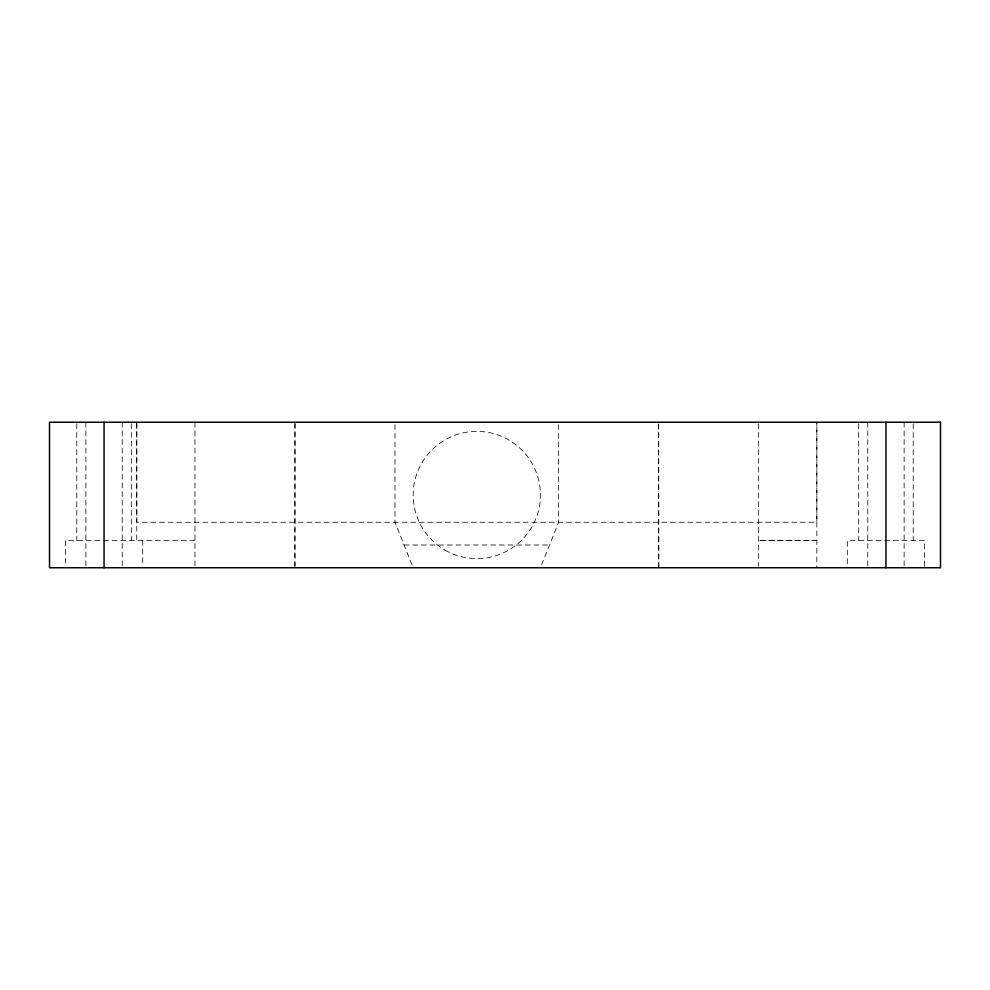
<?xml version="1.0" encoding="UTF-8"?>
<svg xmlns="http://www.w3.org/2000/svg" width="990" height="990" viewBox="0 0 990 990"><rect width="100%" height="100%" fill="white"/><g stroke="black" fill="none" stroke-linecap="round" stroke-linejoin="round"><path stroke-width="0.74" stroke-dasharray="4.95 3.71" d="M136.781 423.794L136.781 522.287L816.849 522.262L816.849 422.247L816.849 567.74M294.859 566.231L294.983 422.247M658.87 567.74L658.647 422.247L658.647 566.206M541.592 564.894L558.645 522.262L558.645 422.247M194.968 540.466L65.414 540.466L65.414 566.231M404.081 545.007L549.549 545.007M412.038 564.894L394.985 522.287L394.985 422.247M924.586 566.231L924.586 540.466L847.304 540.466L847.304 566.231M913.226 423.782L913.226 540.466M904.13 422.247L904.13 567.74M867.76 422.247L867.76 567.74M858.677 423.782L858.677 540.466M758.662 423.782L758.662 566.231M294.983 423.782L294.983 566.206M194.968 422.247L194.968 566.231M142.696 540.466L142.696 566.231M136.781 422.247L136.781 540.466M131.324 423.782L131.324 540.466M122.24 422.247L122.24 566.218M85.87 422.247L85.87 566.218M76.775 423.782L76.775 540.466M816.849 540.441L758.662 540.453L816.849 540.453M444.993 550.118A63.645 63.645 0 0 0 540.453 495.012A63.645 63.645 0 0 0 444.993 439.894A63.645 63.645 0 0 0 444.993 550.118"/><path stroke-width="1.49" d="M885.951 422.247L885.951 567.74M104.049 422.247L104.049 567.74M940.5 422.247L49.5 422.247L49.5 567.74L940.5 567.74L940.5 422.247"/></g></svg>
